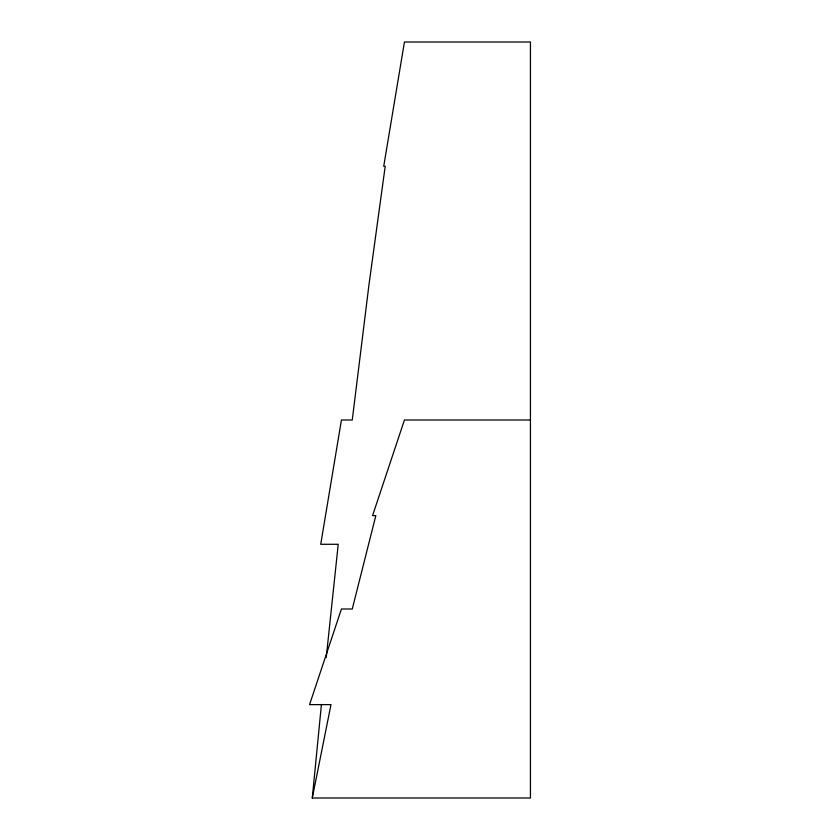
<?xml version="1.0" encoding="UTF-8"?>
<svg xmlns="http://www.w3.org/2000/svg" width="840" height="840" viewBox="0 0 840 840"><rect width="100%" height="100%" fill="white"/><g stroke="black" fill="none" stroke-linecap="round" stroke-linejoin="round"><path stroke-width="1.26" d="M326.245 657.51L338.226 544.288L320.723 544.288L341.439 420L352.264 420L368.981 284.655L385.214 166.288L383.723 166.288L404.439 42L530.439 42L530.439 798L312.281 798L321.426 704.445M312.281 798L330.992 704.624L309.561 704.624L341.439 609L352.264 609L375.837 515.624L372.561 515.624L404.439 420L530.439 420"/></g></svg>
